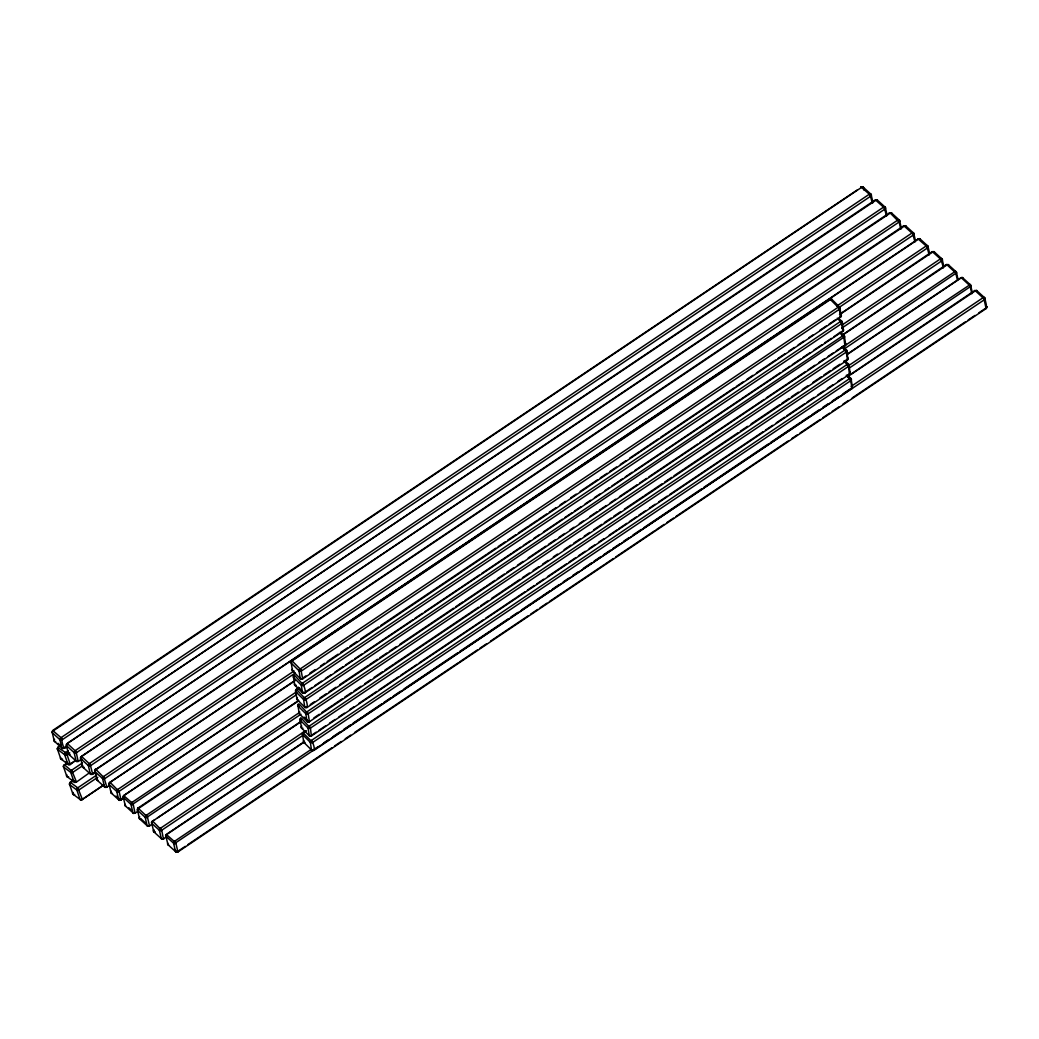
<?xml version="1.0" encoding="UTF-8"?>
<svg xmlns="http://www.w3.org/2000/svg" width="1039" height="1039" viewBox="0 0 1039 1039"><rect width="100%" height="100%" fill="white"/><g stroke="black" fill="none" stroke-linecap="round" stroke-linejoin="round"><path stroke-width="1.5" d="M103.9 784.783L82.367 799.329L77.782 787.874L79.12 789.809L97.796 777.25M149.252 826.239L148.733 825.914A1.714 1.026 -47.7 0 1 147.122 825.706L145.174 817.342A1.714 1.026 -47.7 0 1 146.265 815.316L299.752 712.325M301.817 726.04L301.817 726.04A1.714 1.364 -9 0 0 301.505 727.975L309.271 735.69A1.714 0.896 -45.2 0 0 310.142 736.106M302.453 679.051L840.759 316.83A1.714 1.364 -9 0 0 841.019 314.934L839.811 307.284L832.044 299.57A1.714 0.896 -45.2 0 0 830.525 299.453L829.94 299.05L839.07 308.193L840.707 317.077M842.707 331.584L842.954 331.168A1.714 1.364 -9 0 0 843.265 329.233L842.058 321.571A1.714 0.896 -45.2 0 0 840.551 321.467L302.492 683.207C304.011 684.818 307.076 694.974 304.011 692.909A1.714 0.896 -45.2 0 1 302.505 692.805L294.738 685.091L293.53 677.428A1.714 0.896 -45.2 0 1 294.725 675.506L303.687 685.259L841.746 323.519L841.239 322.35L842.967 331.363M299.661 687.987L296.596 689.48L305.934 699.559L843.837 337.272L844.941 345.87M849.447 374.469L848.512 366.338A1.714 1.364 -9 0 0 848.824 364.468L844.941 360.611M917.969 238.671L917.931 239.165A1.714 1.273 -13.1 0 1 920.294 239.178L927.905 246.113L929.204 251.685M78.211 761.535L76.055 751.665L67.236 743.404L876.059 200.15A1.714 1.026 -47.7 0 1 877.669 200.358L885.28 207.281L886.579 212.865M92.692 774.276L90.224 764.535L81.484 756.366L890.267 213.086A1.714 1.026 -47.7 0 1 891.878 213.294L899.488 220.229L901.436 228.593M135.044 813.303L133.148 803.913L296.089 694.987M152.188 823.914L149.525 825.979L147.395 816.927L300.959 714.209M163.461 839.174L161.733 830.239L303.154 735.222M310.544 749.846L174.682 841.2L175.773 842.733L166.318 834.46A1.714 1.273 -13.1 0 0 165.98 836.291L167.928 844.655L175.539 851.59A1.714 1.026 -47.7 0 0 177.15 851.798L177.929 851.954L175.773 842.733L984.465 299.661A1.714 1.273 -13.1 0 0 984.738 297.868L977.128 290.933A1.714 1.273 -13.1 0 0 976.153 290.556M873.02 202.709L871.072 194.345L863.461 187.41A1.714 1.273 -13.1 0 0 861.097 187.397L861.136 186.916M68.184 742.976L875.345 199.852L884.319 207.852L886.566 216.086M889.553 212.8L81.068 756.808A1.714 1.273 -13.1 0 0 80.73 758.639L82.678 767.016L90.289 773.938A1.714 1.026 -47.7 0 0 91.9 774.146L92.419 774.471M106.627 787.419L106.108 787.094A1.714 1.026 -47.7 0 1 104.497 786.887L102.549 778.51A1.714 1.026 -47.7 0 1 103.64 776.497L912.086 232.957L913.359 234.996L104.913 778.536L96.03 769.561L95.198 769.795L903.761 225.736L912.736 233.736L914.982 241.97M929.191 254.919L926.905 246.607L917.905 238.801M840.668 313.596L932.243 251.581L941.152 259.607L943.399 267.854M850.694 374.339L974.868 290.401L983.92 298.648L986.115 308.583M109.563 785.094L106.887 787.25L103.64 776.497M121.108 800.121L115.965 796.069M163.733 838.941L163.72 838.746A1.714 1.273 -13.1 0 1 161.331 838.642L153.72 831.72L151.772 823.343A1.714 1.273 -13.1 0 1 152.11 821.511L152.863 821.317L161.746 830.291L160.474 828.252L304.544 731.391M70.314 764.496L69.704 764.522A1.714 1.221 -53.1 0 1 67.925 764.172L60.769 758.808L57.522 749.353A1.714 1.078 -19 0 1 57.69 747.898M76.392 782.107L75.782 782.159A1.714 1.221 -53.1 0 1 74.003 781.809L66.847 776.445L63.587 766.99A1.714 1.078 -19 0 1 63.989 765.366L64.509 764.821L73.055 772.159L82.471 765.834M155.149 831.732L155.292 831.888A1.714 1.026 -47.7 0 1 153.72 831.72A1.714 1.273 -13.1 0 1 154.058 829.875L154.292 830.499M66.86 743.872L66.86 743.872A1.714 1.273 -13.1 0 0 66.522 745.703L74.133 752.639A1.714 1.273 -13.1 0 0 76.496 752.652L884.942 209.06A1.714 1.273 -13.1 0 0 885.28 207.281A1.714 1.026 -47.7 0 0 883.669 207.073L75.224 750.613A1.714 1.026 -47.7 0 0 74.133 752.639L76.081 761.003A1.714 1.026 -47.7 0 0 77.691 761.21L77.73 761.249M890.267 213.086L899.151 222.06A1.714 1.273 -13.1 0 0 899.488 220.229A1.714 1.026 -47.7 0 0 897.878 220.021L89.432 763.548L90.64 765.626L899.151 221.995L900.774 229.035M838.785 307.635L927.567 247.879A1.714 1.273 -13.1 0 0 927.905 246.113A1.714 1.026 -47.7 0 0 926.294 245.905L836.914 305.998M843.928 349.169L955.802 273.322L957.283 279.4M984.401 299.635L983.128 297.661L851.058 386.456M842.954 331.168L304.895 692.922A1.714 1.364 -9 0 1 302.505 692.805L301.297 685.143L293.53 677.428A1.714 1.364 -9 0 1 293.842 675.493L293.985 675.077M296.232 689.376L296.102 689.792A1.714 1.364 -9 0 0 295.79 691.727L296.998 699.39L304.765 707.091A1.714 0.896 -45.2 0 0 306.271 707.208L306.895 707.624M302.648 678.844L300.972 669.869L292.089 660.895L830.525 299.453M851.72 388.768L851.98 388.352A1.714 1.364 -9 0 0 852.292 386.417L851.084 378.754A1.714 0.896 -45.2 0 0 849.564 378.651L311.505 740.391C313.025 742.002 316.103 752.145 313.038 750.093A1.714 0.896 -45.2 0 1 311.518 749.976L303.765 742.275L302.557 734.612A1.714 1.364 -9 0 1 302.868 732.677L312.7 742.443L850.837 380.651A1.714 1.364 -9 0 0 851.084 378.754L847.201 374.897M306.31 707.247C308.518 709.273 306.661 699.234 304.739 697.507L842.811 335.766A1.714 0.896 -45.2 0 1 844.317 335.87L845.525 343.532A1.714 1.364 -9 0 1 845.214 345.468L845.188 345.779M308.674 721.637L309.401 721.508L308.18 713.806L846.317 352.052A1.714 1.364 -9 0 0 846.577 350.169L842.694 346.312M311.401 736.222L310.44 728.092L848.577 366.351L843.993 361.04M313.895 750.418L852.045 388.313L850.564 380.092L846.24 375.339M847.279 360.182L847.46 359.767A1.714 1.364 -9 0 0 847.785 357.832L846.577 350.169A1.714 0.896 -45.2 0 0 845.058 350.052L306.999 711.806A1.714 0.896 -45.2 0 0 305.804 713.728L307.012 721.391A1.714 0.896 -45.2 0 0 308.375 721.598M849.707 374.365L849.72 374.053A1.714 1.364 -9 0 0 850.032 372.118L848.824 364.468A1.714 0.896 -45.2 0 0 847.317 364.351L309.245 726.092A1.714 0.896 -45.2 0 0 308.063 728.027L309.271 735.69A1.714 1.364 -9 0 0 311.661 735.807L849.733 374.105M302.596 678.688L302.635 678.623A1.714 1.364 -9 0 1 300.245 678.506L292.478 670.791L291.271 663.142A1.714 1.364 -9 0 1 291.595 661.207L291.66 660.817M957.945 278.959L956.322 271.984A1.714 1.026 -47.7 0 0 954.711 271.776L307.154 707.442M847.473 360.014L309.414 721.702M299.518 711.806L299.57 711.741A1.714 1.364 -9 0 0 299.245 713.676L307.012 721.391A1.714 1.364 -9 0 0 309.401 721.508L309.401 721.508M839.538 309.154L301.362 670.999L300.232 668.921L838.291 307.167A1.714 0.896 -45.2 0 1 839.811 307.284A1.714 1.364 -9 0 1 839.486 309.219L838.291 307.167M841.798 323.454L841.746 323.519A1.714 1.364 -9 0 0 842.058 321.571L838.733 318.272M844.045 337.74L844.071 337.766A1.714 1.364 -9 0 0 844.317 335.87L840.993 332.571M848.512 366.338L847.317 364.351M78.483 761.327L81.146 759.21M81.821 756.613A1.714 1.026 -47.7 0 0 80.73 758.639L88.341 765.574L90.289 773.938A1.714 1.273 -13.1 0 0 92.653 773.964L95.354 772.146M135.304 813.121L137.979 810.978M149.486 825.719L149.486 825.719A1.714 1.273 -13.1 0 1 147.122 825.706L139.512 818.771L137.564 810.407A1.714 1.273 -13.1 0 1 137.901 808.576L137.94 808.095M149.525 826.031L148.733 825.914M163.694 838.668L166.396 836.85M177.942 851.915L986.388 308.388M861.071 187.046L870.072 194.838L872.357 203.15M875.306 200.267L876.059 200.15M889.618 212.761L889.514 213.281A1.714 1.273 -13.1 0 1 891.878 213.294M906.086 226.229A1.714 1.273 -13.1 0 0 903.722 226.216L904.475 226.021A1.714 1.026 -47.7 0 1 906.086 226.229L913.697 233.165L915.32 240.139M934.503 252.113A1.714 1.273 -13.1 0 0 932.139 252.1L932.892 251.906A1.714 1.026 -47.7 0 1 934.503 252.113L942.113 259.049L943.737 266.023M974.764 290.92L975.517 290.725A1.714 1.026 -47.7 0 1 977.128 290.933M884.955 209.047L883.669 207.073M927.58 247.879L926.294 245.905M956.036 273.751L955.984 273.828A1.714 1.273 -13.1 0 0 956.322 271.984L948.711 265.062A1.714 1.026 -47.7 0 0 947.1 264.854C944.646 262.607 958.841 276.036 954.711 271.776M82.393 799.329L82.38 799.264A1.714 1.078 -19 0 1 80.068 799.446L72.912 794.082L69.665 784.64A1.714 1.078 -19 0 1 70.068 783.016L70.249 782.289L77.73 787.835L96.562 775.172M307.141 707.221L307.141 707.221A1.714 1.364 -9 0 1 304.765 707.091L303.557 699.442L295.79 691.727A1.714 0.896 -45.2 0 1 296.972 689.792L296.972 689.792M313.908 750.106L313.908 750.106A1.714 1.364 -9 0 1 311.518 749.976L310.31 742.327L302.557 734.612A1.714 0.896 -45.2 0 1 303.739 732.69L306.427 730.872M78.457 761.08L78.47 761.132A1.714 1.273 -13.1 0 1 76.081 761.003L68.47 754.067L66.522 745.703A1.714 1.026 -47.7 0 1 67.613 743.677L67.613 743.677M106.822 786.965L106.861 786.9A1.714 1.273 -13.1 0 1 104.497 786.887L96.887 779.951L94.939 771.587A1.714 1.273 -13.1 0 1 95.276 769.756L95.25 769.392M135.291 812.836L135.304 812.94A1.714 1.273 -13.1 0 1 132.914 812.771L125.303 805.835L123.355 797.458A1.714 1.273 -13.1 0 1 123.693 795.627L133.122 803.848L132.057 802.368L296.167 692.039M177.903 851.603L177.929 851.72A1.714 1.273 -13.1 0 1 175.539 851.59L173.591 843.213L165.98 836.291A1.714 1.026 -47.7 0 1 167.071 834.265L304.479 741.885M82.458 799.809L81.86 799.796A1.714 1.221 -53.1 0 1 80.068 799.446L76.821 790.004L69.665 784.64A1.714 1.221 -53.1 0 1 70.587 782.471L73.275 780.653M846.291 352.039L847.525 359.741M296.115 689.48L298.79 687.987M92.614 774.029L91.939 774.185L94.588 772.341M75.613 760.353L70.21 764.055L66.925 754.392L69.665 752.717M68.275 750.742L65.587 752.548L66.912 754.561L65.639 752.587L57.859 747.548M70.029 782.328L70.068 783.016L72.756 781.198M913.411 234.931L913.359 234.996A1.714 1.273 -13.1 0 0 913.697 233.165A1.714 1.026 -47.7 0 0 912.086 232.957M70.171 764.042L70.223 763.977A1.714 1.078 -19 0 1 67.925 764.172L64.665 754.717L57.522 749.353A1.714 1.221 -53.1 0 1 58.431 747.184L61.119 745.379M62.834 748.561A1.714 1.026 -47.7 0 1 61.872 748.067L59.924 739.69A1.714 1.026 -47.7 0 1 61.015 737.664L869.461 194.137A1.714 1.026 -47.7 0 1 871.072 194.345A1.714 1.273 -13.1 0 1 870.734 196.176L62.288 739.703C60.535 732.014 62.665 754.496 66.938 746.275M64.184 748.132L64.236 748.08A1.714 1.273 -13.1 0 1 61.872 748.067L54.262 741.132L52.314 732.755A1.714 1.273 -13.1 0 1 52.457 731.066M295.336 672.999L119.095 791.354L121.031 799.913L123.771 798.03M121.005 799.9L121.069 799.835A1.714 1.273 -13.1 0 1 118.706 799.822L111.095 792.887L109.147 784.523A1.714 1.273 -13.1 0 1 109.485 782.692L110.238 782.497L119.121 791.471L117.849 789.432L294.063 670.96M57.885 747.041L57.911 747.729M106.887 787.25L106.108 787.094M146.265 815.316L147.356 816.862L138.005 808.056L297.985 700.948M946.451 264.516L843.616 334.103M971.816 293.738L970.257 286.699L848.798 368.377M946.386 264.555L946.347 265.036A1.714 1.273 -13.1 0 1 948.711 265.062M970.257 286.699L969.374 285.231L970.192 286.699A1.714 1.273 -13.1 0 0 970.53 284.933L962.919 277.997A1.714 1.026 -47.7 0 0 961.309 277.79L969.322 285.167L847.85 366.118M941.841 260.828L841.72 328.155M61.015 737.664L52.677 730.469L857.084 190.085M62.223 739.716L62.288 739.703A1.714 1.273 -13.1 0 1 59.924 739.69L52.314 732.755A1.714 1.026 -47.7 0 1 53.405 730.742L861.851 187.202A1.714 1.026 -47.7 0 1 863.461 187.41L864.11 190.202M63.483 748.275L66.171 746.457M82.419 762.951L71.665 770.185L76.302 781.614A1.714 1.078 -19 0 1 74.003 781.809L70.743 772.354L63.587 766.99A1.714 1.221 -53.1 0 1 64.509 764.821L67.197 763.016M63.989 765.366L66.678 763.561M75.094 760.899L69.99 764.678M89.757 772.574L76.068 782.328M104.913 778.536L104.913 778.536A1.714 1.273 -13.1 0 1 102.549 778.51L94.939 771.587A1.714 1.026 -47.7 0 1 96.03 769.561L904.475 226.021M83.185 798.9L102.03 786.237M916.593 240.061L109.485 782.692L918.684 238.97A1.714 1.026 -47.7 0 1 920.294 239.178M293.115 681.727L123.615 795.679L295.206 680.636M839.499 314.687L932.892 251.906M110.238 782.497A1.714 1.026 -47.7 0 0 109.147 784.523L116.758 791.458L118.706 799.822A1.714 1.026 -47.7 0 0 120.316 800.03L123.005 798.225M305.804 675.908L301.868 678.727M309.791 673.22L315.22 669.571M320.506 666.025L324.636 663.246M327.194 661.518L338.078 654.193M340.571 652.518L347.494 647.868M349.948 646.219L356.909 641.544M360.65 639.024L369.014 633.4M370.027 632.725L378.43 627.062M380.729 625.53L420.133 599.035M420.886 598.529L429.549 592.698M430.25 592.23L438.965 586.373M439.627 585.931L444.978 582.334M445.692 581.853L486.473 554.436M487.395 553.813L495.837 548.137M498.162 546.579L505.214 541.839M507.577 540.254L515.915 534.643M518.331 533.02L527.968 526.539M529.098 525.773L537.332 520.24M538.514 519.448L546.696 513.941M549.267 512.214L556.073 507.642M560.034 504.98L565.437 501.343M570.788 497.746L576.177 494.122M580.165 491.447L588.282 485.992M589.529 485.148L597.698 479.654M600.243 477.94L607.114 473.329M609.607 471.641L616.53 466.992M620.322 464.446L625.946 460.667M629.686 458.147L639.401 451.614M640.388 450.952L648.817 445.289M649.765 444.653L658.232 438.965M660.466 437.458L673.856 428.458M674.376 428.107L679.753 424.483M680.545 423.951L689.169 418.159M689.922 417.652L715.351 400.56M716.066 400.067L724.715 394.262M725.482 393.742L734.092 387.963M736.248 386.508L740.288 383.794M740.781 383.456L743.456 381.664M747.015 379.274L752.82 375.365M756.431 372.936L766.211 366.364M767.185 365.702L775.575 360.065M777.951 358.468L784.952 353.767M788.705 351.234L794.316 347.468M798.121 344.909L803.692 341.169M808.887 337.675L813.056 334.87M819.654 330.441L826.447 325.869M829.07 324.103L835.811 319.57M841.785 325.207L940.503 258.841A1.714 1.026 -47.7 0 1 942.113 259.049A1.714 1.273 -13.1 0 1 941.776 260.88L940.503 258.841M305.349 692.013L312.09 687.493M314.726 685.714L321.506 681.155M325.428 678.519L330.922 674.831M334.805 672.22L343.026 666.687M345.506 665.012L352.442 660.349M354.883 658.713L361.858 654.025M364.546 652.219L394.145 632.322M395.028 631.725L403.561 625.985M404.405 625.426L412.977 619.66M415.106 618.218L419.12 615.53M419.704 615.14L422.392 613.335M424.483 611.919L460.615 587.632M461.407 587.1L469.992 581.333M470.823 580.775L479.356 575.035M481.577 573.541L511.474 553.436M512.513 552.735L520.851 547.137M523.279 545.501L530.215 540.838M534.033 538.267L539.592 534.54M543.449 531.929L562.346 519.24M564.982 517.461L571.71 512.941M574.385 511.136L581.126 506.616M585.1 503.941L590.542 500.279M594.464 497.642L599.958 493.954M605.166 490.447L609.374 487.616M611.867 485.94L622.816 478.576M625.244 476.94L632.232 472.251M634.621 470.641L644.336 464.108M645.323 463.446L653.752 457.77M654.7 457.147L663.181 451.446M665.402 449.952L714.287 417.081M714.923 416.652L723.702 410.756M724.3 410.353L729.651 406.756M730.43 406.223L740.352 399.56M741.197 398.989L771.146 378.858M772.133 378.196L780.51 372.559M782.899 370.962L789.874 366.26M792.315 364.624L800.588 359.065M803.069 357.39L809.952 352.766M813.836 350.156L822.005 344.662M824.589 342.922L831.369 338.363M834.005 336.597L840.746 332.064M147.486 817.342L147.538 817.355A1.714 1.273 -13.1 0 1 145.174 817.342L137.564 810.407A1.714 1.026 -47.7 0 1 138.655 808.381L298.738 700.754M843.045 334.805L947.1 264.854M310.284 704.507L314.336 701.78M319.661 698.208L326.454 693.636M329.025 691.909L335.87 687.311M339.727 684.714L358.728 671.934M359.806 671.22L368.144 665.609M369.183 664.908L377.56 659.271M379.884 657.713L386.976 652.947M389.261 651.414L396.391 646.622M399.963 644.219L402.638 642.414M403.119 642.089L419.262 631.244M420.042 630.725L444.134 614.517M444.822 614.062L453.498 608.218M455.589 606.828L459.615 604.114M460.199 603.724L462.875 601.919M465.004 600.49L485.629 586.619M486.525 586.022L494.993 580.32M497.278 578.788L504.37 574.022M506.694 572.463L513.734 567.723M517.461 565.216L523.098 561.424M528.228 557.982L545.852 546.137M548.397 544.423L555.229 539.838M559.164 537.189L564.593 533.539M569.917 529.955L573.97 527.241M579.32 523.63L583.373 520.903M590.022 516.435L596.828 511.863M599.399 510.136L606.244 505.538M610.101 502.941L615.659 499.201M619.478 496.642L627.764 491.057M628.842 490.343L637.18 484.732M639.543 483.135L646.596 478.408M648.92 476.836L678.883 456.692M679.701 456.147L688.299 450.368M689.078 449.848L697.714 444.043M699.779 442.64L703.793 439.952M704.442 439.51L745.288 412.054M746.145 411.483L754.652 405.755M755.561 405.145L764.029 399.457M766.314 397.911L786.783 384.157M787.835 383.443L796.147 377.858M797.251 377.118L805.524 371.559M808.017 369.884L814.888 365.26M818.771 362.637L824.265 358.962M828.187 356.312L833.629 352.663M836.265 350.883L844.408 345.532M154.798 819.706L152.045 821.55L300.946 721.767M157.434 817.927L301.414 721.131M847.149 354.221L960.556 277.984A1.714 1.273 -13.1 0 1 962.919 277.997M846.967 354.663L961.309 277.79M313.882 717.91L319.285 714.274M321.973 712.455L332.74 705.221M333.961 704.403L342.156 698.896M344.662 697.208L351.572 692.558M354.039 690.909L360.988 686.234M364.741 683.714L370.404 679.909M374.118 677.415L382.508 671.765M384.82 670.207L393.274 664.531M394.184 663.908L433.627 637.401M434.341 636.92L443.043 631.063M443.718 630.621L459.77 619.815M460.524 619.309L469.147 613.517M469.94 612.984L478.511 607.218M480.706 605.75L487.875 600.919M491.473 598.503L499.928 592.827M500.889 592.178L510.63 585.619M511.643 584.944L520.007 579.32M522.409 577.71L529.371 573.021M533.163 570.476L538.747 566.723M542.579 564.138L548.111 560.424M553.345 556.904L557.475 554.125M564.112 549.67L570.866 545.124M573.528 543.345L580.243 538.825M584.256 536.124L589.658 532.488M593.62 529.825L601.776 524.344M604.321 522.63L611.192 518.019M613.698 516.331L620.608 511.695M624.4 509.136L643.466 496.317M644.479 495.642L652.882 489.979M653.856 489.343L662.298 483.654M664.557 482.135L667.233 480.343M667.687 480.031L671.714 477.33M673.934 475.836L677.947 473.135M678.441 472.797L683.831 469.186M684.636 468.641L687.311 466.836M687.857 466.472L728.807 438.939M729.56 438.432L738.171 432.64M740.326 431.198L747.548 426.341M751.08 423.964L770.302 411.054M771.263 410.405L779.666 404.742M782.016 403.171L789.03 398.444M791.432 396.833L798.407 392.145M802.199 389.599L807.771 385.846M812.966 382.365L821.161 376.858M823.719 375.131L830.525 370.559M833.135 368.793L839.902 364.26M843.902 361.559L846.59 359.754M303.739 732.69L302.804 732.716L305.557 730.872M310.778 735.794L316.168 732.183M318.817 730.404L325.584 725.845M329.519 723.196L335 719.52M338.896 716.897L344.416 713.196M349.598 709.702L353.831 706.858M358.962 703.403L376.689 691.48M379.04 689.909L398.223 677.012M400.457 675.506L407.639 670.687M408.496 670.103L417.055 664.35M419.198 662.908L423.211 660.207M423.769 659.83L458.744 636.323M459.355 635.907L474.07 626.01M474.888 625.465L483.447 619.712M485.655 618.231L515.565 598.113M516.591 597.425L524.942 591.814M527.357 590.191L534.306 585.515M536.773 583.866L543.67 579.217M547.527 576.632L566.424 563.917M569.047 562.164L575.801 557.618M578.463 555.826L585.191 551.306M589.178 548.631L594.607 544.981M598.555 542.332L604.023 538.644M609.257 535.124L617.478 529.604M618.634 528.825L626.894 523.266M629.335 521.63L636.31 516.941M638.712 515.331L645.726 510.617M649.414 508.136L655.141 504.279M658.778 501.837L667.246 496.135M669.493 494.629L702.948 472.135M703.572 471.719L718.365 461.771M719.014 461.342L727.781 455.446M728.378 455.043L744.444 444.237M745.262 443.692L753.807 437.939M754.678 437.354L763.184 431.64M765.444 430.12L772.548 425.341M776.211 422.886L784.601 417.249M786.965 415.652L804.68 403.742M807.147 402.08L814.044 397.443M817.901 394.846L823.42 391.145M827.317 388.521L832.784 384.846M838.083 381.287L842.148 378.547M167.643 833.551L303.518 742.21M847.72 376.65L975.517 290.725M318.415 746.483L313.038 750.093L313.726 750.522M323.739 742.898L327.83 740.145M333.116 736.599L339.935 732.001M343.818 729.391L350.701 724.767M353.195 723.092L362.806 716.637M363.897 715.897L372.222 710.299M373.274 709.598L381.638 703.974M383.975 702.403L391.054 697.637M393.339 696.104L400.47 691.312M404.054 688.909L423.341 675.934M424.133 675.402L432.756 669.61M433.497 669.103L448.225 659.207M448.9 658.752L457.589 652.908M459.654 651.518L489.72 631.309M490.603 630.712L499.084 625.01M500.019 624.387L508.448 618.712M510.772 617.153L517.825 612.413M521.539 609.919L531.202 603.412M532.293 602.685L540.579 597.113M541.709 596.347L549.943 590.814M552.475 589.113L559.32 584.515M563.242 581.879L568.684 578.216M572.658 575.554L578.048 571.918M583.411 568.32L591.49 562.891M594.113 561.125L600.906 556.553M603.477 554.826L610.322 550.228M612.854 548.527L619.738 543.904M623.556 541.319L629.153 537.566M632.933 535.02L641.258 529.422M643.635 527.825L682.961 501.395M683.792 500.824L692.377 495.058M693.156 494.525L701.793 488.733M703.871 487.33L707.884 484.629M708.507 484.213L749.379 456.731M750.21 456.173L758.743 450.432M759.626 449.848L768.12 444.134M770.393 442.614L800.238 422.535M801.329 421.808L809.602 416.236M812.095 414.574L818.979 409.937M822.849 407.34L828.343 403.639M832.265 401.002L839.057 396.443M843.032 393.768L851.097 388.352A1.714 0.896 -45.2 0 0 852.292 386.417M178.487 850.902L185.228 846.369M187.916 844.564L217.515 824.667M218.515 823.992L226.931 818.329M227.853 817.706L236.347 812.004M237.191 811.433L245.762 805.667M246.529 805.16L302.557 767.483M303.596 766.782L331.909 747.755M334.532 745.989L341.26 741.456M345.247 738.781L350.675 735.131M354.585 732.508L362.793 726.988M363.923 726.222L458.641 662.544M459.641 661.882L477.317 649.985M479.81 648.31L486.655 643.712M490.577 641.076L528.241 615.75M530.682 614.114L537.657 609.425M540.02 607.828L547.072 603.088M549.358 601.555L604.062 564.787M604.919 564.203L613.4 558.501M615.672 556.969L654.752 530.695M656.038 529.838L664.103 524.409M666.752 522.63L673.519 518.084M676.09 516.344L715.222 490.044M716.118 489.447L724.638 483.706M725.456 483.161L734.054 477.382M734.794 476.888L788.159 441.004M791.9 438.497L797.497 434.731M799.965 433.068L820.174 419.483M822.836 417.691L829.564 413.171M832.187 411.405L838.98 406.846M842.85 404.236L848.395 400.509M852.188 397.95L905.553 362.079M906.229 361.624L914.891 355.806M915.658 355.286L946.906 334.272M947.932 333.584L956.257 327.999M957.348 327.259L965.595 321.713M968.114 320.025L974.933 315.44M978.868 312.791L985.634 308.297M302.868 728.183A1.714 0.896 -45.2 0 1 301.505 727.975L300.297 720.313A1.714 0.896 -45.2 0 1 301.492 718.391L300.544 718.417L301.492 718.391L310.453 728.144L309.245 726.092M166.318 834.46L167.071 834.265M291.725 660.791L829.654 299.453A1.714 1.364 -9 0 1 832.044 299.57M300.57 718.365L300.609 718.378A1.714 1.364 -9 0 0 300.297 720.313L308.063 728.027A1.714 1.364 -9 0 0 310.453 728.144L310.453 728.144M312.635 742.482L312.7 742.443A1.714 1.364 -9 0 1 310.31 742.327A1.714 0.896 -45.2 0 1 311.505 740.391M76.496 752.652L75.224 750.613M72.977 772.198L73.055 772.159A1.714 1.078 -19 0 1 70.743 772.354A1.714 1.221 -53.1 0 1 71.665 770.185M298.764 706.637L298.362 704.091A1.714 1.364 -9 0 0 298.037 706.026L305.804 713.728A1.714 1.364 -9 0 0 308.193 713.858L299.232 704.091A1.714 0.896 -45.2 0 0 298.037 706.026L299.245 713.676A1.714 0.896 -45.2 0 0 299.739 714.131M986.427 308.051L986.414 308.051A1.714 1.273 -13.1 0 0 986.686 306.232A1.714 1.026 -47.7 0 1 986.518 307.219M133.265 804.446L133.33 804.407A1.714 1.273 -13.1 0 1 130.966 804.394L123.355 797.458A1.714 1.026 -47.7 0 1 124.446 795.445M79.055 789.835L79.12 789.809A1.714 1.078 -19 0 1 76.821 790.004A1.714 1.221 -53.1 0 1 77.73 787.835M301.362 670.999L301.427 670.96A1.714 1.364 -9 0 1 299.037 670.843L291.271 663.142A1.714 0.896 -45.2 0 1 292.466 661.207M303.635 685.246L303.687 685.259A1.714 1.364 -9 0 1 301.297 685.143A1.714 0.896 -45.2 0 1 302.492 683.207M308.193 713.858L307.05 711.858M90.705 765.587L90.705 765.587A1.714 1.273 -13.1 0 1 88.341 765.574A1.714 1.026 -47.7 0 1 89.432 763.548M119.121 791.471L119.121 791.471A1.714 1.273 -13.1 0 1 116.758 791.458A1.714 1.026 -47.7 0 1 117.849 789.432M161.746 830.291L161.746 830.291A1.714 1.273 -13.1 0 1 159.383 830.278L151.772 823.343A1.714 1.026 -47.7 0 1 152.863 821.317M175.955 843.239L175.955 843.239A1.714 1.273 -13.1 0 1 173.591 843.213A1.714 1.026 -47.7 0 1 174.682 841.2M305.934 699.559L305.934 699.559A1.714 1.364 -9 0 1 303.557 699.442A1.714 0.896 -45.2 0 1 304.739 697.507M66.938 754.47L66.977 754.522A1.714 1.078 -19 0 1 64.665 754.717A1.714 1.221 -53.1 0 1 65.587 752.548M861.175 186.89L861.851 187.202M918.008 238.645L918.684 238.97M95.354 769.237L96.03 769.561M137.979 808.056L138.655 808.381M52.651 730.924L53.405 730.742M309.077 721.897L304.089 717.092M134.525 812.979L134.641 813.069A1.714 1.026 -47.7 0 1 132.914 812.771L130.966 804.394A1.714 1.026 -47.7 0 1 132.057 802.368M66.132 761.834L68.522 763.626M72.211 779.484L74.587 781.263M842.161 331.233L842.161 331.233A1.714 0.896 -45.2 0 0 842.421 330.896M68.522 776.717L68.626 776.795A1.714 1.221 -53.1 0 1 66.847 776.445A1.714 1.078 -19 0 1 67.028 774.99M74.6 794.354L74.704 794.432A1.714 1.221 -53.1 0 1 72.912 794.082A1.714 1.078 -19 0 1 73.314 792.458M62.418 759.041L62.561 759.158A1.714 1.221 -53.1 0 1 60.769 758.808A1.714 1.078 -19 0 1 60.782 757.509M58.054 743.314L61.314 746.288M128.823 807.771L130.719 809.511M141.122 818.979L145.473 822.94M174.292 849.201L176.201 850.928M70.081 754.275L70.081 754.275A1.714 1.026 -47.7 0 1 68.47 754.067A1.714 1.273 -13.1 0 1 68.301 752.756M837.226 318.155L841.239 322.35L840.551 321.467M839.473 332.454L843.837 337.272L842.811 335.766M841.733 346.753L846.084 351.572L845.058 350.052M298.193 687.13L303.05 691.948M897.878 220.021L899.099 221.891M869.461 194.137L870.721 196.111M849.564 378.651L850.759 380.638M297.453 697.922L297.388 697.74M81.029 756.652L81.717 759.6M986.362 304.843L984.738 297.868A1.714 1.026 -47.7 0 0 983.128 297.661M972.153 291.907L970.53 284.933A1.714 1.026 -47.7 0 0 968.919 284.725M296.31 691.065L296.712 693.623M97.224 778.12A1.714 1.273 -13.1 0 0 96.887 779.951A1.714 1.026 -47.7 0 0 98.263 780.302M139.849 816.94A1.714 1.273 -13.1 0 0 139.512 818.771A1.714 1.026 -47.7 0 0 140.888 819.122M82.613 765.548A1.714 1.273 -13.1 0 0 82.678 767.016A1.714 1.026 -47.7 0 0 84.146 767.314M54.599 739.3A1.714 1.273 -13.1 0 0 54.262 741.132A1.714 1.026 -47.7 0 0 55.638 741.482M847.785 357.832A1.714 0.896 -45.2 0 1 847.24 359.169M850.032 372.118A1.714 0.896 -45.2 0 1 849.292 373.676M111.251 791.199A1.714 1.273 -13.1 0 0 111.095 792.887A1.714 1.026 -47.7 0 0 112.472 793.238M303.895 740.482A1.714 1.364 -9 0 0 303.765 742.275A1.714 0.896 -45.2 0 0 305.037 742.521M300.232 668.921A1.714 0.896 -45.2 0 0 299.037 670.843L300.245 678.506A1.714 0.896 -45.2 0 0 300.855 678.961M292.491 669.116A1.714 1.364 -9 0 0 292.478 670.791A1.714 0.896 -45.2 0 0 293.53 671.155M840.486 316.285A1.714 0.896 -45.2 0 1 840.019 316.726M296.258 685.208A1.714 0.896 -45.2 0 1 294.738 685.091A1.714 1.364 -9 0 1 294.557 683.688M843.265 329.233A1.714 0.896 -45.2 0 1 843.161 329.895M876.098 200.008A1.714 1.273 -13.1 0 1 876.981 200.008M125.238 804.368A1.714 1.273 -13.1 0 0 125.303 805.835A1.714 1.026 -47.7 0 0 126.226 806.342M845.525 343.532A1.714 0.896 -45.2 0 1 845.162 344.636M297.089 697.624A1.714 1.364 -9 0 0 296.998 699.39A1.714 0.896 -45.2 0 0 298.037 699.754M160.474 828.252A1.714 1.026 -47.7 0 0 159.383 830.278L161.331 838.642A1.714 1.026 -47.7 0 0 162.707 838.993M167.863 843.187A1.714 1.273 -13.1 0 0 167.928 844.655A1.714 1.026 -47.7 0 0 168.85 845.162"/></g></svg>
